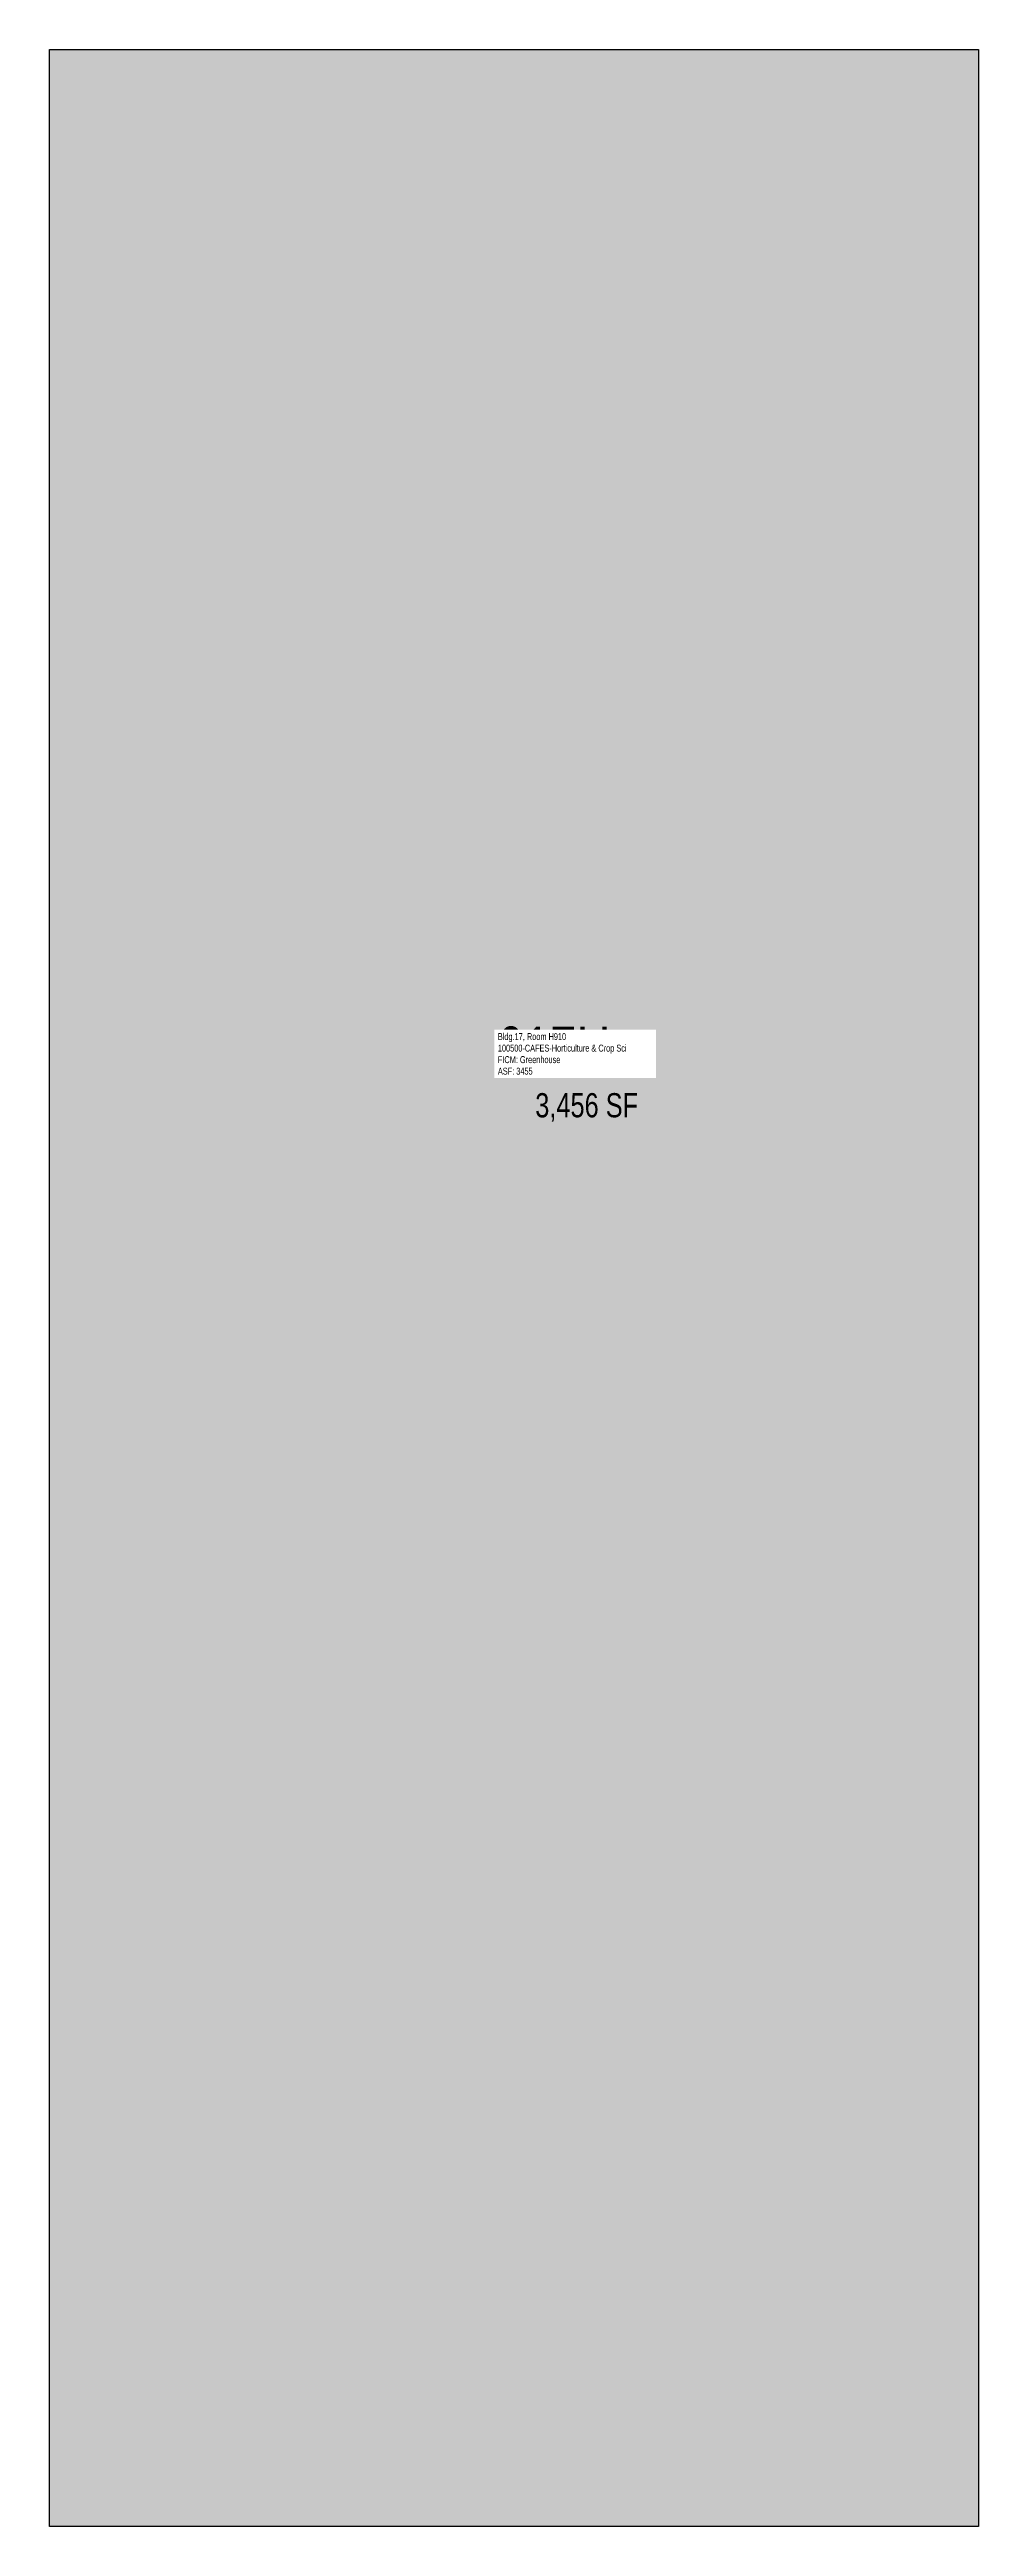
# Model space of a CAD drawing. Header units: inches. Extents: x 0 to 432, y 0 to 1152.
import ezdxf
from ezdxf.enums import TextEntityAlignment as Align

# ---------------------------------------------------------------- set-up
doc = ezdxf.new("R2010")
doc.units = ezdxf.units.IN
doc.header["$MEASUREMENT"] = 0
for name, color, linetype in [('A-IDEN-RNUM', 7, 'Continuous'), ('A-IDEN-SNUM', 4, 'Continuous'), ('A-IDEN-VNUM', 4, 'Continuous'), ('A-WALL', 5, 'Continuous'), ('AREA-TEXT', 3, 'Continuous'), ('Rooms-Category-Color', 7, 'Continuous'), ('Rooms-College-Color', 7, 'Continuous'), ('Rooms-Department-Color', 7, 'Continuous'), ('Rooms-Division-Color', 7, 'Continuous'), ('Rooms-Information', 7, 'Continuous')]:
    doc.layers.add(name, color=color, linetype=linetype)
doc.styles.add('AREA', font='arial.ttf', dxfattribs={"width": 0.75, "height": 60})
doc.styles.add('ID', font='ARIALN.TTF', dxfattribs={"width": 0.85, "height": 0.25})
doc.styles.add('ROOMSNUMBER', font='TXT.SHX', dxfattribs={"height": 1})

msp = doc.modelspace()

# ---------------------------------------------------------------- hatches: boundary and pattern name
at = {"layer": 'Rooms-Category-Color', "true_color": 0xfbafa2}
msp.add_hatch(color=21, dxfattribs=at).paths.add_polyline_path([(432, 1152), (432, 0), (0, 0), (0, 1152)])
at = {"layer": 'Rooms-College-Color', "true_color": 0xe3c5e1}
msp.add_hatch(color=254, dxfattribs=at).paths.add_polyline_path([(432, 1152), (432, 0), (0, 0), (0, 1152)])
at = {"layer": 'Rooms-Department-Color', "true_color": 0xe3c5e1}
msp.add_hatch(color=254, dxfattribs=at).paths.add_polyline_path([(432, 1152), (432, 0), (0, 0), (0, 1152)])
at = {"layer": 'Rooms-Division-Color', "true_color": 0xe3c5e1}
msp.add_hatch(color=254, dxfattribs=at).paths.add_polyline_path([(432, 1152), (432, 0), (0, 0), (0, 1152)])

# ---------------------------------------------------------------- linework, layer by layer
at = {"layer": 'A-WALL'}
msp.add_lwpolyline([(432, 1152), (432, 0), (0, 0), (0, 1152)], close=True, dxfattribs=at)

# ---------------------------------------------------------------- texts
at = {"layer": 'A-IDEN-RNUM', "style": 'ROOMSNUMBER'}
msp.add_text('0910-00', height=1, dxfattribs=at).set_placement((234.7, 686.3), align=Align.MIDDLE)
at = {"layer": 'A-IDEN-SNUM', "style": 'ROOMSNUMBER'}
msp.add_text('0170H91000', height=1, dxfattribs=at).set_placement((234.7, 686.3), align=Align.MIDDLE)
at = {"layer": 'A-IDEN-VNUM', "style": 'ID', "width": 0.85}
msp.add_text('017H', height=22.5, dxfattribs=at).set_placement((234.7, 686.3), align=Align.MIDDLE)
at = {"layer": 'AREA-TEXT', "style": 'AREA', "width": 0.75}
msp.add_text('3,456 SF', height=11.25, dxfattribs=at).set_placement((249.8, 661), align=Align.MIDDLE_CENTER)

# ---------------------------------------------------------------- next in the draw order: texts
at = {"layer": 'Rooms-Information', "insert": (208.5, 675.2), "char_height": 3.214, "width": 72, "attachment_point": 7, "style": 'ID', "bg_fill": 3, "box_fill_scale": 1.5, "bg_fill_color": 256, "bg_fill_true_color": 13158600, "bg_fill_transparency": 0}
msp.add_mtext('Bldg.17, Room H910^M^J100500-CAFES-Horticulture & Crop Sci^M^JFICM: Greenhouse^M^JASF: 3455', dxfattribs=at)

doc.saveas('drawing.dxf')
